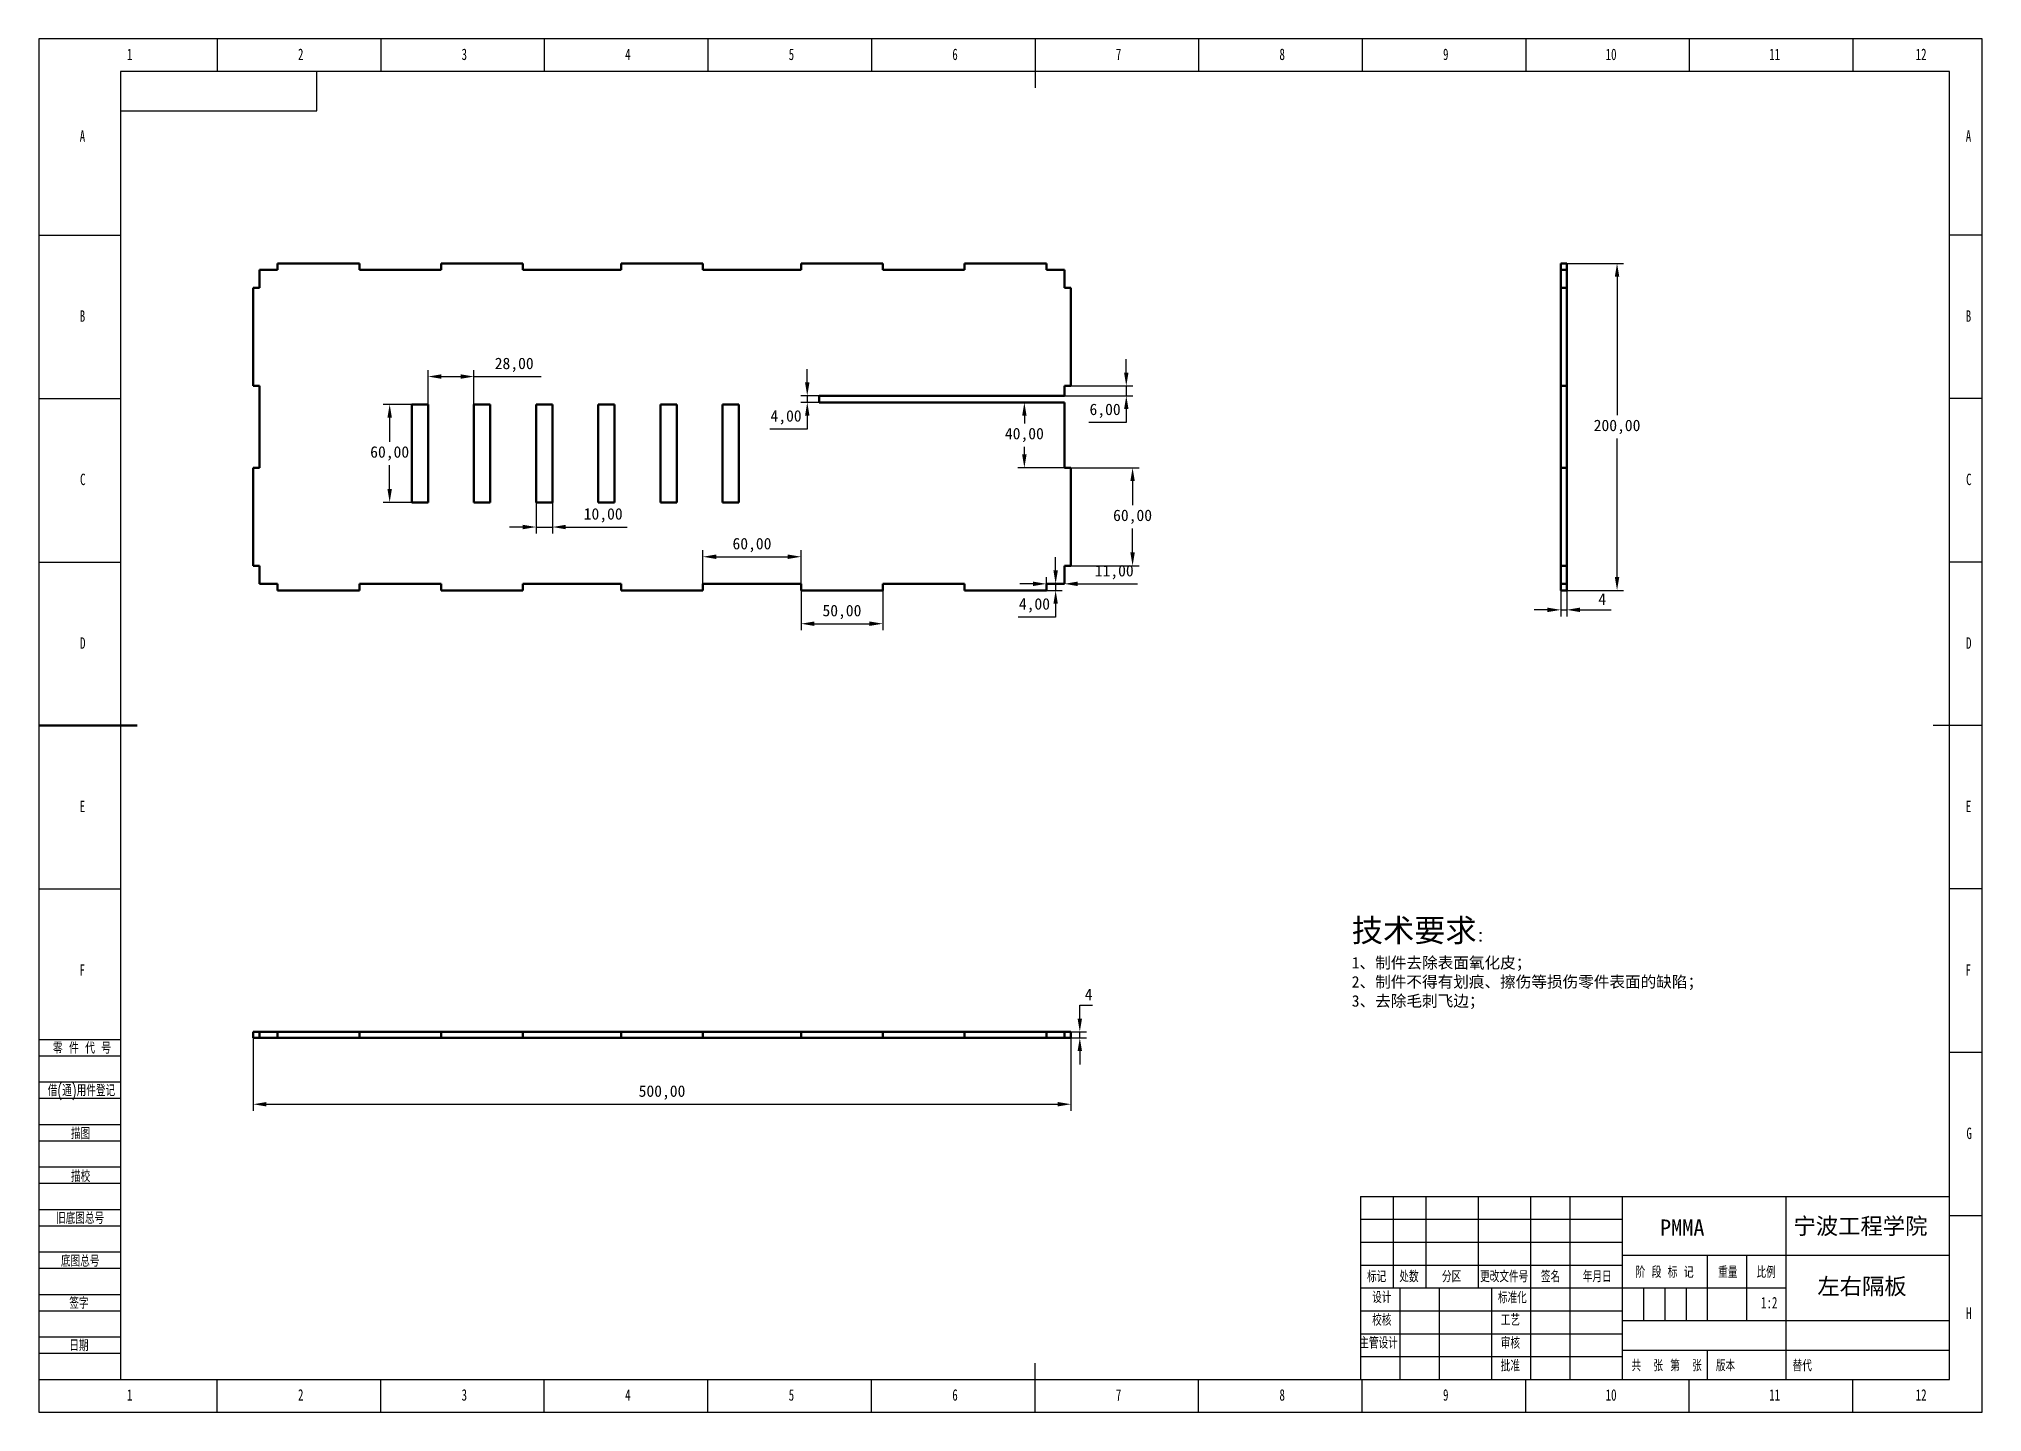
# Model space of a CAD drawing. Header units: millimetres. Extents: x 0 to 594, y 0 to 420.
import ezdxf

# ---------------------------------------------------------------- set-up
doc = ezdxf.new("R2010")
doc.units = ezdxf.units.MM
doc.header["$PDSIZE"] = -1
for name, color, linetype in [('10', 7, 'Continuous'), ('5', 7, 'Continuous'), ('SLD-0', 7, 'Continuous')]:
    doc.layers.add(name, color=color, linetype=linetype)
doc.layers.add('标注层', color=4, linetype='Continuous', lineweight=25)
doc.layers.add('轮廓实线层', color=7, linetype='Continuous', lineweight=50)
doc.styles.add('SLDTEXTSTYLE0', font='TXT', dxfattribs={"width": 0.7, "bigfont": 'bigfont'})
doc.styles.add('SLDTEXTSTYLE1', font='TXT', dxfattribs={"width": 0.614286, "bigfont": 'bigfont'})
doc.styles.add('SLDTEXTSTYLE2', font='TXT', dxfattribs={"width": 0.6, "bigfont": 'bigfont'})
doc.styles.add('SLDTEXTSTYLE3', font='TXT', dxfattribs={"width": 0.7})
doc.dimstyles.new('ISO-25', dxfattribs={"dimtxt": 2.5, "dimasz": 2.5, "dimexe": 1.25, "dimexo": 0.625, "dimtad": 1, "dimtxsty": 'Standard', "dimcen": 2.5, "dimadec": 0, "dimazin": 0, "dimtfac": 1, "dimtmove": 0, "dimatfit": 3, "dimfxl": 1, "dimarcsym": 0})

# ---------------------------------------------------------------- blocks, each defined once
blk = doc.blocks.new('*D1')
at = {"layer": 'Defpoints', "color": 0, "transparency": 16777216}
for p in [(465.22, 251.33), (467.02, 251.33), (467.02, 245.37)]:
    blk.add_point(p, dxfattribs=at)
at = {"layer": '标注层', "color": 0, "lineweight": -2, "transparency": 16777216}
for p, q in [((465.22, 251.33), (465.22, 243.37)), ((467.02, 251.33), (467.02, 243.37)), ((461.14, 245.37), (457.06, 245.37)), ((465.22, 245.37), (467.02, 245.37)), ((471.1, 245.37), (480.56, 245.37))]:
    blk.add_line(p, q, dxfattribs=at)
at = {"layer": '标注层', "color": 0, "transparency": 16777216}
for points in [[(461.14, 246.05), (461.14, 244.69), (465.22, 245.37)], [(471.1, 246.05), (471.1, 244.69), (467.02, 245.37)]]:
    blk.add_solid(points, dxfattribs=at)
at = {"layer": '标注层', "color": 0, "transparency": 16777216, "insert": (477.87, 248.64), "char_height": 3.5, "attachment_point": 5}
blk.add_mtext('4', dxfattribs=at)
blk = doc.blocks.new('*D2')
at = {"layer": 'Defpoints', "color": 0, "transparency": 16777216}
for p in [(467.02, 351.33), (467.02, 251.33), (482.41, 251.33)]:
    blk.add_point(p, dxfattribs=at)
at = {"layer": '标注层', "color": 0, "lineweight": -2, "transparency": 16777216}
for p, q in [((467.02, 351.33), (484.41, 351.33)), ((482.41, 347.25), (482.41, 304.9)), ((482.41, 255.41), (482.41, 297.77)), ((467.02, 251.33), (484.41, 251.33))]:
    blk.add_line(p, q, dxfattribs=at)
at = {"layer": '标注层', "color": 0, "transparency": 16777216}
for points in [[(481.73, 347.25), (483.09, 347.25), (482.41, 351.33)], [(481.73, 255.41), (483.09, 255.41), (482.41, 251.33)]]:
    blk.add_solid(points, dxfattribs=at)
at = {"layer": '标注层', "color": 0, "transparency": 16777216, "insert": (482.41, 301.33), "char_height": 3.5, "attachment_point": 5}
blk.add_mtext('200,00', dxfattribs=at)
blk = doc.blocks.new('*D3')
at = {"layer": 'Defpoints', "color": 0, "transparency": 16777216}
for p in [(65.48, 114.5), (315.48, 114.5), (315.48, 94.17)]:
    blk.add_point(p, dxfattribs=at)
at = {"layer": '标注层', "color": 0, "lineweight": -2, "transparency": 16777216}
for p, q in [((65.48, 114.5), (65.48, 92.17)), ((315.48, 114.5), (315.48, 92.17)), ((69.56, 94.17), (311.4, 94.17))]:
    blk.add_line(p, q, dxfattribs=at)
at = {"layer": '标注层', "color": 0, "transparency": 16777216}
for points in [[(69.56, 94.85), (69.56, 93.49), (65.48, 94.17)], [(311.4, 94.85), (311.4, 93.49), (315.48, 94.17)]]:
    blk.add_solid(points, dxfattribs=at)
at = {"layer": '标注层', "color": 0, "transparency": 16777216, "insert": (190.48, 97.74), "char_height": 3.5, "attachment_point": 5}
blk.add_mtext('500,00', dxfattribs=at)
blk = doc.blocks.new('*D4')
at = {"layer": 'Defpoints', "color": 0, "transparency": 16777216}
for p in [(315.48, 116.3), (315.48, 114.5), (318.19, 116.3)]:
    blk.add_point(p, dxfattribs=at)
at = {"layer": '标注层', "color": 0, "lineweight": -2, "transparency": 16777216}
for p, q in [((318.19, 120.38), (318.19, 124.46)), ((318.19, 124.46), (322.05, 124.46)), ((315.48, 116.3), (320.19, 116.3)), ((315.48, 114.5), (320.19, 114.5)), ((318.19, 114.5), (318.19, 116.3)), ((318.19, 110.42), (318.19, 106.34))]:
    blk.add_line(p, q, dxfattribs=at)
at = {"layer": '标注层', "color": 0, "transparency": 16777216}
for points in [[(317.51, 120.38), (318.87, 120.38), (318.19, 116.3)], [(317.51, 110.42), (318.87, 110.42), (318.19, 114.5)]]:
    blk.add_solid(points, dxfattribs=at)
at = {"layer": '标注层', "color": 0, "transparency": 16777216, "insert": (320.88, 127.73), "char_height": 3.5, "attachment_point": 5}
blk.add_mtext('4', dxfattribs=at)
blk = doc.blocks.new('*D5')
at = {"layer": 'Defpoints', "color": 0, "transparency": 16777216}
for p in [(232.98, 251.33), (257.98, 251.33), (257.98, 241.13)]:
    blk.add_point(p, dxfattribs=at)
at = {"layer": '标注层', "color": 0, "lineweight": -2, "transparency": 16777216}
for p, q in [((232.98, 251.33), (232.98, 239.13)), ((257.98, 251.33), (257.98, 239.13)), ((237.06, 241.13), (253.9, 241.13))]:
    blk.add_line(p, q, dxfattribs=at)
at = {"layer": '标注层', "color": 0, "transparency": 16777216}
for points in [[(237.06, 241.81), (237.06, 240.45), (232.98, 241.13)], [(253.9, 241.81), (253.9, 240.45), (257.98, 241.13)]]:
    blk.add_solid(points, dxfattribs=at)
at = {"layer": '标注层', "color": 0, "transparency": 16777216, "insert": (245.48, 244.7), "char_height": 3.5, "attachment_point": 5}
blk.add_mtext('50,00', dxfattribs=at)
blk = doc.blocks.new('*D6')
at = {"layer": 'Defpoints', "color": 0, "transparency": 16777216}
for p in [(232.98, 261.61), (202.98, 253.33), (232.98, 253.33)]:
    blk.add_point(p, dxfattribs=at)
at = {"layer": '标注层', "color": 0, "lineweight": -2, "transparency": 16777216}
for p, q in [((202.98, 253.33), (202.98, 263.61)), ((207.06, 261.61), (228.9, 261.61)), ((232.98, 253.33), (232.98, 263.61))]:
    blk.add_line(p, q, dxfattribs=at)
at = {"layer": '标注层', "color": 0, "transparency": 16777216}
for points in [[(207.06, 262.29), (207.06, 260.93), (202.98, 261.61)], [(228.9, 262.29), (228.9, 260.93), (232.98, 261.61)]]:
    blk.add_solid(points, dxfattribs=at)
at = {"layer": '标注层', "color": 0, "transparency": 16777216, "insert": (217.98, 265.17), "char_height": 3.5, "attachment_point": 5}
blk.add_mtext('60,00', dxfattribs=at)
blk = doc.blocks.new('*D7')
at = {"layer": 'Defpoints', "color": 0, "transparency": 16777216}
for p in [(307.98, 253.33), (313.48, 253.33), (313.48, 253.33)]:
    blk.add_point(p, dxfattribs=at)
at = {"layer": '标注层', "color": 0, "lineweight": -2, "transparency": 16777216}
for p, q in [((303.9, 253.33), (299.82, 253.33)), ((307.98, 253.33), (307.98, 255.33)), ((307.98, 253.33), (313.48, 253.33)), ((313.48, 253.33), (313.48, 255.33)), ((317.56, 253.33), (335.78, 253.33))]:
    blk.add_line(p, q, dxfattribs=at)
at = {"layer": '标注层', "color": 0, "transparency": 16777216}
for points in [[(303.9, 254.01), (303.9, 252.65), (307.98, 253.33)], [(317.56, 254.01), (317.56, 252.65), (313.48, 253.33)]]:
    blk.add_solid(points, dxfattribs=at)
at = {"layer": '标注层', "color": 0, "transparency": 16777216, "insert": (328.71, 256.9), "char_height": 3.5, "attachment_point": 5}
blk.add_mtext('11,00', dxfattribs=at)
blk = doc.blocks.new('*D8')
at = {"layer": 'Defpoints', "color": 0, "transparency": 16777216}
for p in [(307.98, 253.33), (307.98, 251.33), (310.8, 251.33)]:
    blk.add_point(p, dxfattribs=at)
at = {"layer": '标注层', "color": 0, "lineweight": -2, "transparency": 16777216}
for p, q in [((310.8, 257.41), (310.8, 261.49)), ((307.98, 253.33), (312.8, 253.33)), ((307.98, 251.33), (312.8, 251.33)), ((310.8, 253.33), (310.8, 251.33)), ((310.8, 247.25), (310.8, 243.17)), ((310.8, 243.17), (299.36, 243.17))]:
    blk.add_line(p, q, dxfattribs=at)
at = {"layer": '标注层', "color": 0, "transparency": 16777216}
for points in [[(310.12, 257.41), (311.48, 257.41), (310.8, 253.33)], [(310.12, 247.25), (311.48, 247.25), (310.8, 251.33)]]:
    blk.add_solid(points, dxfattribs=at)
at = {"layer": '标注层', "color": 0, "transparency": 16777216, "insert": (304.32, 246.74), "char_height": 3.5, "attachment_point": 5}
blk.add_mtext('4,00', dxfattribs=at)
blk = doc.blocks.new('*D9')
at = {"layer": 'Defpoints', "color": 0, "transparency": 16777216}
for p in [(315.48, 288.83), (315.48, 258.83), (334.32, 258.83)]:
    blk.add_point(p, dxfattribs=at)
at = {"layer": '标注层', "color": 0, "lineweight": -2, "transparency": 16777216}
for p, q in [((315.48, 288.83), (336.32, 288.83)), ((334.32, 284.75), (334.32, 277.4)), ((334.32, 262.91), (334.32, 270.27)), ((315.48, 258.83), (336.32, 258.83))]:
    blk.add_line(p, q, dxfattribs=at)
at = {"layer": '标注层', "color": 0, "transparency": 16777216}
for points in [[(333.64, 284.75), (335, 284.75), (334.32, 288.83)], [(333.64, 262.91), (335, 262.91), (334.32, 258.83)]]:
    blk.add_solid(points, dxfattribs=at)
at = {"layer": '标注层', "color": 0, "transparency": 16777216, "insert": (334.32, 273.83), "char_height": 3.5, "attachment_point": 5}
blk.add_mtext('60,00', dxfattribs=at)
blk = doc.blocks.new('*D10')
at = {"layer": 'Defpoints', "color": 0, "transparency": 16777216}
for p in [(238.48, 310.83), (234.88, 308.83), (238.48, 308.83)]:
    blk.add_point(p, dxfattribs=at)
at = {"layer": '标注层', "color": 0, "lineweight": -2, "transparency": 16777216}
for p, q in [((234.88, 314.91), (234.88, 318.99)), ((238.48, 310.83), (232.88, 310.83)), ((234.88, 310.83), (234.88, 308.83)), ((238.48, 308.83), (232.88, 308.83)), ((234.88, 304.75), (234.88, 300.67)), ((234.88, 300.67), (223.44, 300.67))]:
    blk.add_line(p, q, dxfattribs=at)
at = {"layer": '标注层', "color": 0, "transparency": 16777216}
for points in [[(234.2, 314.91), (235.56, 314.91), (234.88, 310.83)], [(234.2, 304.75), (235.56, 304.75), (234.88, 308.83)]]:
    blk.add_solid(points, dxfattribs=at)
at = {"layer": '标注层', "color": 0, "transparency": 16777216, "insert": (228.4, 304.24), "char_height": 3.5, "attachment_point": 5}
blk.add_mtext('4,00', dxfattribs=at)
blk = doc.blocks.new('*D11')
at = {"layer": 'Defpoints', "color": 0, "transparency": 16777216}
for p in [(313.48, 313.83), (313.48, 310.83), (332.4, 310.83)]:
    blk.add_point(p, dxfattribs=at)
at = {"layer": '标注层', "color": 0, "lineweight": -2, "transparency": 16777216}
for p, q in [((332.4, 317.91), (332.4, 321.99)), ((313.48, 313.83), (334.4, 313.83)), ((313.48, 310.83), (334.4, 310.83)), ((332.4, 313.83), (332.4, 310.83)), ((332.4, 306.75), (332.4, 302.67)), ((332.4, 302.67), (320.96, 302.67))]:
    blk.add_line(p, q, dxfattribs=at)
at = {"layer": '标注层', "color": 0, "transparency": 16777216}
for points in [[(331.72, 317.91), (333.08, 317.91), (332.4, 313.83)], [(331.72, 306.75), (333.08, 306.75), (332.4, 310.83)]]:
    blk.add_solid(points, dxfattribs=at)
at = {"layer": '标注层', "color": 0, "transparency": 16777216, "insert": (325.92, 306.24), "char_height": 3.5, "attachment_point": 5}
blk.add_mtext('6,00', dxfattribs=at)
blk = doc.blocks.new('*D12')
at = {"layer": 'Defpoints', "color": 0, "transparency": 16777216}
for p in [(313.48, 308.83), (301.24, 288.83), (313.48, 288.83)]:
    blk.add_point(p, dxfattribs=at)
at = {"layer": '标注层', "color": 0, "lineweight": -2, "transparency": 16777216}
for p, q in [((313.48, 308.83), (299.24, 308.83)), ((301.24, 304.75), (301.24, 302.4)), ((301.24, 292.91), (301.24, 295.27)), ((313.48, 288.83), (299.24, 288.83))]:
    blk.add_line(p, q, dxfattribs=at)
at = {"layer": '标注层', "color": 0, "transparency": 16777216}
for points in [[(300.56, 304.75), (301.92, 304.75), (301.24, 308.83)], [(300.56, 292.91), (301.92, 292.91), (301.24, 288.83)]]:
    blk.add_solid(points, dxfattribs=at)
at = {"layer": '标注层', "color": 0, "transparency": 16777216, "insert": (301.24, 298.83), "char_height": 3.5, "attachment_point": 5}
blk.add_mtext('40,00', dxfattribs=at)
blk = doc.blocks.new('*D13')
at = {"layer": 'Defpoints', "color": 0, "transparency": 16777216}
for p in [(151.98, 278.21), (156.98, 278.21), (156.98, 270.7)]:
    blk.add_point(p, dxfattribs=at)
at = {"layer": '标注层', "color": 0, "lineweight": -2, "transparency": 16777216}
for p, q in [((151.98, 278.21), (151.98, 268.7)), ((156.98, 278.21), (156.98, 268.7)), ((147.9, 270.7), (143.82, 270.7)), ((151.98, 270.7), (156.98, 270.7)), ((161.06, 270.7), (179.86, 270.7))]:
    blk.add_line(p, q, dxfattribs=at)
at = {"layer": '标注层', "color": 0, "transparency": 16777216}
for points in [[(147.9, 271.38), (147.9, 270.02), (151.98, 270.7)], [(161.06, 271.38), (161.06, 270.02), (156.98, 270.7)]]:
    blk.add_solid(points, dxfattribs=at)
at = {"layer": '标注层', "color": 0, "transparency": 16777216, "insert": (172.5, 274.27), "char_height": 3.5, "attachment_point": 5}
blk.add_mtext('10,00', dxfattribs=at)
blk = doc.blocks.new('*D14')
at = {"layer": 'Defpoints', "color": 0, "transparency": 16777216}
for p in [(113.98, 308.21), (107.23, 278.21), (113.98, 278.21)]:
    blk.add_point(p, dxfattribs=at)
at = {"layer": '标注层', "color": 0, "lineweight": -2, "transparency": 16777216}
for p, q in [((113.98, 308.21), (105.23, 308.21)), ((107.23, 304.13), (107.23, 296.78)), ((107.23, 282.29), (107.23, 289.65)), ((113.98, 278.21), (105.23, 278.21))]:
    blk.add_line(p, q, dxfattribs=at)
at = {"layer": '标注层', "color": 0, "transparency": 16777216}
for points in [[(106.55, 304.13), (107.91, 304.13), (107.23, 308.21)], [(106.55, 282.29), (107.91, 282.29), (107.23, 278.21)]]:
    blk.add_solid(points, dxfattribs=at)
at = {"layer": '标注层', "color": 0, "transparency": 16777216, "insert": (107.23, 293.21), "char_height": 3.5, "attachment_point": 5}
blk.add_mtext('60,00', dxfattribs=at)
blk = doc.blocks.new('*D15')
at = {"layer": 'Defpoints', "color": 0, "transparency": 16777216}
for p in [(132.98, 316.72), (118.98, 308.21), (132.98, 308.21)]:
    blk.add_point(p, dxfattribs=at)
at = {"layer": '标注层', "color": 0, "lineweight": -2, "transparency": 16777216}
for p, q in [((118.98, 308.21), (118.98, 318.72)), ((123.06, 316.72), (128.9, 316.72)), ((132.98, 308.21), (132.98, 318.72)), ((132.98, 316.72), (153.53, 316.72))]:
    blk.add_line(p, q, dxfattribs=at)
at = {"layer": '标注层', "color": 0, "transparency": 16777216}
for points in [[(123.06, 317.4), (123.06, 316.04), (118.98, 316.72)], [(128.9, 317.4), (128.9, 316.04), (132.98, 316.72)]]:
    blk.add_solid(points, dxfattribs=at)
at = {"layer": '标注层', "color": 0, "transparency": 16777216, "insert": (145.3, 320.29), "char_height": 3.5, "attachment_point": 5}
blk.add_mtext('28,00', dxfattribs=at)

msp = doc.modelspace()

# ---------------------------------------------------------------- linework, layer by layer
at = {"layer": '5', "color": 7}
for p, q in [((594.0053, 420), (0, 420)), ((0, 420), (0, 0)), ((594.0053, 0), (594.0053, 420)), ((0, 114), (25, 114)), ((0, 109), (25, 109)), ((0, 101), (25, 101)), ((0, 96), (25, 96)), ((0, 88), (25, 88)), ((0, 83), (25, 83)), ((0, 75), (25, 75)), ((0, 70), (25, 70)), ((0, 62), (25, 62)), ((0, 57), (25, 57)), ((404, 59), (484, 59)), ((0, 49), (25, 49)), ((404, 52), (484, 52)), ((0, 44), (25, 44)), ((0, 36), (25, 36)), ((490.5, 38), (490.5, 28)), ((497, 38), (497, 28)), ((503.5, 38), (503.5, 28)), ((0, 31), (25, 31)), ((0, 23), (25, 23)), ((0, 18), (25, 18)), ((0, 0), (594.0053, 0))]:
    msp.add_line(p, q, dxfattribs=at)
at = {"layer": '5'}
for p, q in [((54.5, 420), (54.5, 410)), ((104.5, 420), (104.5, 410)), ((154.5, 420), (154.5, 410)), ((204.5, 420), (204.5, 410)), ((254.5, 420), (254.5, 410)), ((354.5, 420), (354.5, 410)), ((404.5, 420), (404.5, 410)), ((454.5, 420), (454.5, 410)), ((504.5, 420), (504.5, 410)), ((554.5, 420), (554.5, 410)), ((0, 360), (25, 360)), ((594.0053, 360), (584.0053, 360)), ((0, 310), (25, 310)), ((594.0053, 310), (584.0053, 310)), ((0, 260), (25, 260)), ((594.0053, 260), (584.0053, 260)), ((0, 160), (25, 160)), ((594.0053, 160), (584.0053, 160)), ((594.0053, 110), (584.0053, 110)), ((594.0053, 60), (584.0053, 60)), ((54.5, 0), (54.5, 10)), ((104.5, 0), (104.5, 10)), ((154.5, 0), (154.5, 10)), ((204.5, 0), (204.5, 10)), ((254.5, 0), (254.5, 10)), ((354.5, 0), (354.5, 10)), ((404.5, 0), (404.5, 10)), ((454.5, 0), (454.5, 10)), ((504.5, 0), (504.5, 10)), ((554.5, 0), (554.5, 10))]:
    msp.add_line(p, q, dxfattribs=at)
at = {"layer": '5', "lineweight": 25}
for p, q in [((304.5027, 420), (304.5027, 405)), ((594.0053, 210), (579.0053, 210)), ((304.5027, 0), (304.5027, 15))]:
    msp.add_line(p, q, dxfattribs=at)
at = {"layer": '5', "color": 7, "lineweight": 25}
for p, q in [((584.0053, 410), (25, 410)), ((25, 410), (25, 10)), ((85, 398), (85, 410)), ((584.0053, 10), (584.0053, 410)), ((25, 398), (85, 398)), ((404, 66), (584, 66)), ((404, 66), (404, 10)), ((414, 66), (414, 38)), ((424, 66), (424, 38)), ((440, 66), (440, 38)), ((456, 66), (456, 10)), ((468, 66), (468, 38)), ((484, 66), (484, 10)), ((534, 66), (534, 38)), ((484, 48), (584, 48)), ((510, 48), (510, 28)), ((522, 48), (522, 28)), ((404, 45), (484, 45)), ((404, 38), (534, 38)), ((416, 38), (416, 10)), ((428, 38), (428, 10)), ((444, 38), (444, 10)), ((468, 38), (468, 10)), ((534, 38), (534, 10)), ((404, 31), (484, 31)), ((404, 24), (484, 24)), ((484, 28), (584, 28)), ((484.0053, 18.9847), (584.0053, 18.9847)), ((510, 18.9847), (510, 10)), ((404, 17), (484, 17)), ((0, 10), (584.0053, 10))]:
    msp.add_line(p, q, dxfattribs=at)
at = {"layer": '轮廓实线层'}
for p, q in [((72.984, 349.3328), (72.984, 351.3328)), ((97.984, 351.3328), (72.984, 351.3328)), ((97.984, 351.3328), (97.984, 349.3328)), ((122.984, 349.3328), (122.984, 351.3328)), ((147.984, 351.3328), (122.984, 351.3328)), ((147.984, 351.3328), (147.984, 349.3328)), ((177.984, 349.3328), (177.984, 351.3328)), ((202.984, 351.3328), (177.984, 351.3328)), ((202.984, 351.3328), (202.984, 349.3328)), ((232.984, 349.3328), (232.984, 351.3328)), ((257.984, 351.3328), (232.984, 351.3328)), ((257.984, 351.3328), (257.984, 349.3328)), ((282.984, 349.3328), (282.984, 351.3328)), ((307.984, 351.3328), (282.984, 351.3328)), ((307.984, 351.3328), (307.984, 349.3328)), ((465.2176, 351.3328), (467.0176, 351.3328)), ((465.2176, 349.3328), (465.2176, 351.3328)), ((467.0176, 349.3328), (467.0176, 351.3328)), ((67.484, 343.8328), (67.484, 349.3328)), ((67.484, 349.3328), (72.984, 349.3328)), ((97.984, 349.3328), (122.984, 349.3328)), ((147.984, 349.3328), (177.984, 349.3328)), ((202.984, 349.3328), (232.984, 349.3328)), ((257.984, 349.3328), (282.984, 349.3328)), ((307.984, 349.3328), (313.484, 349.3328)), ((313.484, 349.3328), (313.484, 343.8328)), ((467.0176, 349.3328), (465.2176, 349.3328)), ((465.2176, 343.8328), (465.2176, 349.3328)), ((467.0176, 343.8328), (467.0176, 349.3328)), ((65.484, 343.8328), (67.484, 343.8328)), ((65.484, 343.8328), (65.484, 313.8328)), ((313.484, 343.8328), (315.484, 343.8328)), ((315.484, 313.8328), (315.484, 343.8328)), ((465.2176, 343.8328), (465.2176, 313.8328)), ((465.2176, 343.8328), (467.0176, 343.8328)), ((467.0176, 343.8328), (467.0176, 313.8328)), ((67.484, 313.8328), (65.484, 313.8328)), ((67.484, 288.8328), (67.484, 313.8328)), ((238.484, 310.8328), (313.484, 310.8328)), ((238.484, 308.8328), (238.484, 310.8328)), ((315.484, 313.8328), (313.484, 313.8328)), ((313.484, 313.8328), (313.484, 310.8328)), ((465.2176, 313.8328), (467.0176, 313.8328)), ((465.2176, 288.8328), (465.2176, 313.8328)), ((467.0176, 288.8328), (467.0176, 313.8328)), ((118.984, 308.2141), (113.984, 308.2141)), ((113.984, 308.2141), (113.984, 278.2141)), ((118.984, 278.2141), (118.984, 308.2141)), ((137.984, 308.2141), (132.984, 308.2141)), ((132.984, 308.2141), (132.984, 278.2141)), ((137.984, 278.2141), (137.984, 308.2141)), ((156.984, 308.2141), (151.984, 308.2141)), ((151.984, 308.2141), (151.984, 278.2141)), ((156.984, 278.2141), (156.984, 308.2141)), ((175.984, 308.2141), (170.984, 308.2141)), ((170.984, 308.2141), (170.984, 278.2141)), ((175.984, 278.2141), (175.984, 308.2141)), ((194.984, 308.2141), (189.984, 308.2141)), ((189.984, 308.2141), (189.984, 278.2141)), ((194.984, 278.2141), (194.984, 308.2141)), ((213.984, 308.2141), (208.984, 308.2141)), ((208.984, 308.2141), (208.984, 278.2141)), ((213.984, 278.2141), (213.984, 308.2141)), ((238.484, 308.8328), (313.484, 308.8328)), ((313.484, 308.8328), (313.484, 288.8328)), ((65.484, 288.8328), (67.484, 288.8328)), ((65.484, 288.8328), (65.484, 258.8328)), ((313.484, 288.8328), (315.484, 288.8328)), ((315.484, 258.8328), (315.484, 288.8328)), ((465.2176, 288.8328), (465.2176, 258.8328)), ((465.2176, 288.8328), (467.0176, 288.8328)), ((467.0176, 288.8328), (467.0176, 258.8328)), ((113.984, 278.2141), (118.984, 278.2141)), ((132.984, 278.2141), (137.984, 278.2141)), ((151.984, 278.2141), (156.984, 278.2141)), ((170.984, 278.2141), (175.984, 278.2141)), ((189.984, 278.2141), (194.984, 278.2141)), ((208.984, 278.2141), (213.984, 278.2141)), ((67.484, 258.8328), (65.484, 258.8328)), ((67.484, 253.3328), (67.484, 258.8328)), ((315.484, 258.8328), (313.484, 258.8328)), ((313.484, 258.8328), (313.484, 253.3328)), ((465.2176, 258.8328), (467.0176, 258.8328)), ((465.2176, 253.3328), (465.2176, 258.8328)), ((467.0176, 253.3328), (467.0176, 258.8328)), ((72.984, 253.3328), (67.484, 253.3328)), ((72.984, 251.3328), (72.984, 253.3328)), ((72.984, 251.3328), (97.984, 251.3328)), ((122.984, 253.3328), (97.984, 253.3328)), ((97.984, 253.3328), (97.984, 251.3328)), ((122.984, 251.3328), (122.984, 253.3328)), ((122.984, 251.3328), (147.984, 251.3328)), ((177.984, 253.3328), (147.984, 253.3328)), ((147.984, 253.3328), (147.984, 251.3328)), ((177.984, 251.3328), (177.984, 253.3328)), ((177.984, 251.3328), (202.984, 251.3328)), ((232.984, 253.3328), (202.984, 253.3328)), ((202.984, 253.3328), (202.984, 251.3328)), ((232.984, 251.3328), (232.984, 253.3328)), ((232.984, 251.3328), (257.984, 251.3328)), ((282.984, 253.3328), (257.984, 253.3328)), ((257.984, 253.3328), (257.984, 251.3328)), ((282.984, 251.3328), (282.984, 253.3328)), ((282.984, 251.3328), (307.984, 251.3328)), ((313.484, 253.3328), (307.984, 253.3328)), ((307.984, 253.3328), (307.984, 251.3328)), ((465.2176, 253.3328), (467.0176, 253.3328)), ((465.2176, 251.3328), (465.2176, 253.3328)), ((465.2176, 251.3328), (467.0176, 251.3328)), ((467.0176, 251.3328), (467.0176, 253.3328)), ((0, 210), (30, 210)), ((65.484, 116.2969), (65.484, 114.4969)), ((65.484, 116.2969), (67.484, 116.2969)), ((65.484, 114.4969), (67.484, 114.4969)), ((67.484, 114.4969), (67.484, 116.2969)), ((67.484, 116.2969), (72.984, 116.2969)), ((67.484, 114.4969), (72.984, 114.4969)), ((72.984, 116.2969), (72.984, 114.4969)), ((97.984, 116.2969), (72.984, 116.2969)), ((97.984, 114.4969), (72.984, 114.4969)), ((97.984, 116.2969), (97.984, 114.4969)), ((97.984, 116.2969), (122.984, 116.2969)), ((97.984, 114.4969), (122.984, 114.4969)), ((122.984, 116.2969), (122.984, 114.4969)), ((147.984, 116.2969), (122.984, 116.2969)), ((147.984, 114.4969), (122.984, 114.4969)), ((147.984, 116.2969), (147.984, 114.4969)), ((147.984, 116.2969), (177.984, 116.2969)), ((147.984, 114.4969), (177.984, 114.4969)), ((202.984, 116.2969), (177.984, 116.2969)), ((177.984, 116.2969), (177.984, 114.4969)), ((202.984, 114.4969), (177.984, 114.4969)), ((202.984, 116.2969), (202.984, 114.4969)), ((202.984, 116.2969), (232.984, 116.2969)), ((202.984, 114.4969), (232.984, 114.4969)), ((232.984, 116.2969), (232.984, 114.4969)), ((257.984, 116.2969), (232.984, 116.2969)), ((257.984, 114.4969), (232.984, 114.4969)), ((257.984, 116.2969), (257.984, 114.4969)), ((257.984, 116.2969), (282.984, 116.2969)), ((257.984, 114.4969), (282.984, 114.4969)), ((282.984, 116.2969), (282.984, 114.4969)), ((307.984, 116.2969), (282.984, 116.2969)), ((307.984, 114.4969), (282.984, 114.4969)), ((307.984, 116.2969), (307.984, 114.4969)), ((307.984, 116.2969), (313.484, 116.2969)), ((307.984, 114.4969), (313.484, 114.4969)), ((313.484, 116.2969), (313.484, 114.4969)), ((313.484, 116.2969), (315.484, 116.2969)), ((313.484, 114.4969), (315.484, 114.4969)), ((315.484, 116.2969), (315.484, 114.4969))]:
    msp.add_line(p, q, dxfattribs=at)

# ---------------------------------------------------------------- texts
at = {"layer": '10', "char_height": 3.5, "attachment_point": 2}
for s, insert, style in [('1', (27.7944, 417.0199), 'SLDTEXTSTYLE3'), ('2', (80.0444, 417.0199), 'SLDTEXTSTYLE3'), ('3', (130.0444, 417.0199), 'SLDTEXTSTYLE3'), ('4', (180.0444, 417.0199), 'SLDTEXTSTYLE3'), ('5', (230.0444, 417.0199), 'SLDTEXTSTYLE3'), ('6', (280.0469, 417.0199), 'SLDTEXTSTYLE3'), ('7', (330.0469, 417.0199), 'SLDTEXTSTYLE3'), ('8', (380.0469, 417.0199), 'SLDTEXTSTYLE3'), ('9', (430.0469, 417.0199), 'SLDTEXTSTYLE3'), ('10', (480.5889, 417.0199), 'SLDTEXTSTYLE3'), ('11', (530.5889, 417.0199), 'SLDTEXTSTYLE3'), ('12', (575.3439, 417.0199), 'SLDTEXTSTYLE3'), ('A', (13.3203, 392.0199), 'SLDTEXTSTYLE3'), ('A', (589.8303, 392.0199), 'SLDTEXTSTYLE3'), ('B', (13.3203, 336.9654), 'SLDTEXTSTYLE3'), ('B', (589.8303, 336.9654), 'SLDTEXTSTYLE3'), ('C', (13.4273, 287.0199), 'SLDTEXTSTYLE3'), ('C', (589.9373, 287.0199), 'SLDTEXTSTYLE3'), ('D', (13.4297, 236.9654), 'SLDTEXTSTYLE3'), ('D', (589.9397, 236.9654), 'SLDTEXTSTYLE3'), ('E', (13.3179, 187.0199), 'SLDTEXTSTYLE3'), ('E', (589.8279, 187.0199), 'SLDTEXTSTYLE3'), ('F', (13.2243, 136.9654), 'SLDTEXTSTYLE3'), ('F', (589.7343, 136.9654), 'SLDTEXTSTYLE3'), ('G', (590.0491, 87.0199), 'SLDTEXTSTYLE3'), ('H', (589.9397, 32.0199), 'SLDTEXTSTYLE3'), ('主管设计', (409.5184, 22.9442), 'SLDTEXTSTYLE0'), ('1', (27.7944, 7.0199), 'SLDTEXTSTYLE3'), ('2', (80.0444, 7.0199), 'SLDTEXTSTYLE3'), ('3', (130.0444, 7.0199), 'SLDTEXTSTYLE3'), ('4', (180.0444, 7.0199), 'SLDTEXTSTYLE3'), ('5', (230.0444, 7.0199), 'SLDTEXTSTYLE3'), ('6', (280.0469, 7.0199), 'SLDTEXTSTYLE3'), ('7', (330.0469, 7.0199), 'SLDTEXTSTYLE3'), ('8', (380.0469, 7.0199), 'SLDTEXTSTYLE3'), ('9', (430.0469, 7.0199), 'SLDTEXTSTYLE3'), ('10', (480.5889, 7.0199), 'SLDTEXTSTYLE3'), ('11', (530.5889, 7.0199), 'SLDTEXTSTYLE3'), ('12', (575.3439, 7.0199), 'SLDTEXTSTYLE3')]:
    msp.add_mtext(s, dxfattribs=dict(at, insert=insert, style=style))
at = {"layer": '10', "color": 7, "char_height": 3.5}
for s, insert, attachment_point, style in [('零 件 代 号', (4.2849, 113.1242), 1, 'SLDTEXTSTYLE1'), ('借(通)用件登记', (2.7355, 100.137), 1, 'SLDTEXTSTYLE0'), ('描图', (12.7617, 86.9834), 2, 'SLDTEXTSTYLE0'), ('描校', (12.7617, 73.8814), 2, 'SLDTEXTSTYLE0'), ('旧底图总号', (5.2617, 61.0888), 1, 'SLDTEXTSTYLE0'), ('底图总号', (6.7617, 47.9751), 1, 'SLDTEXTSTYLE0'), ('标记', (408.9122, 43.2318), 2, 'SLDTEXTSTYLE0'), ('处数', (418.8003, 43.2318), 2, 'SLDTEXTSTYLE0'), ('分区', (431.8304, 43.2318), 2, 'SLDTEXTSTYLE0'), ('更改文件号', (447.9013, 43.2318), 2, 'SLDTEXTSTYLE0'), ('签名', (462.0762, 43.2318), 2, 'SLDTEXTSTYLE0'), ('年月日', (476.3574, 43.2318), 2, 'SLDTEXTSTYLE0'), ('阶 段 标 记', (496.9262, 44.5695), 2, 'SLDTEXTSTYLE1'), ('重量', (516.2895, 44.5695), 2, 'SLDTEXTSTYLE0'), ('比例', (527.9819, 44.5695), 2, 'SLDTEXTSTYLE0'), ('设计', (410.4994, 36.8674), 2, 'SLDTEXTSTYLE0'), ('标准化', (450.4168, 36.8018), 2, 'SLDTEXTSTYLE0'), ('签字', (12.2444, 35.1094), 2, 'SLDTEXTSTYLE0'), ('校核', (410.4994, 29.9213), 2, 'SLDTEXTSTYLE0'), ('工艺', (449.8017, 29.9213), 2, 'SLDTEXTSTYLE0'), ('日期', (12.2444, 22.1483), 2, 'SLDTEXTSTYLE0'), ('审核', (449.8017, 22.9442), 2, 'SLDTEXTSTYLE0'), ('批准', (449.8017, 15.9569), 2, 'SLDTEXTSTYLE0'), ('共  张', (491.6409, 15.9971), 2, 'SLDTEXTSTYLE2'), ('第  张', (503.4958, 15.9971), 2, 'SLDTEXTSTYLE2'), ('版本', (515.5521, 15.9971), 2, 'SLDTEXTSTYLE0')]:
    msp.add_mtext(s, dxfattribs=dict(at, insert=insert, attachment_point=attachment_point, style=style))
at = {"layer": 'SLD-0', "char_height": 3.5}
for s, insert, attachment_point, style in [('1:2', (528.9242, 35.2366), 2, 'SLDTEXTSTYLE3'), ('替代', (536.0783, 15.9971), 1, 'SLDTEXTSTYLE0')]:
    msp.add_mtext(s, dxfattribs=dict(at, insert=insert, attachment_point=attachment_point, style=style))
at = {"layer": '标注层', "attachment_point": 1}
for s, width, insert, char_height in [('{\\fFangSong|b0|i0|c134|p49;\\H2x;技术要求\\H0.5x;：\\P1、制件去除表面氧化皮；\\P2、制件不得有划痕、擦伤等损伤零件表面的缺陷；\\P3、去除毛刺飞边；}', 161.391595, (401.3158, 150.8587), 3.5), ('{\\fFangSong|b0|i0|c134|p49;宁波工程学院}', 45.300754, (536.3527, 59.4148), 5), ('{\\fFangSong|b0|i0|c134|p49;PMMA}', 45.028678, (495.5412, 58.9284), 5), ('{\\fSimSun|b0|i0|c134|p2;左右隔板}', 47.039098, (543.6435, 40.999), 5)]:
    msp.add_mtext_dynamic_manual_height_columns(s, width=width, gutter_width=17.5, heights=[0], dxfattribs=dict(at, insert=insert, char_height=char_height))

# ---------------------------------------------------------------- dimensions: what is measured, and where the dimension line sits
at = {"layer": '标注层'}
for base, p1, p2, picture, middle in [((482.4121, 251.3328), (467.0176, 351.3328), (467.0176, 251.3328), '*D2', (482.4121, 301.3328)), ((332.3976, 310.8328), (313.484, 313.8328), (313.484, 310.8328), '*D11', (325.9153, 306.2385)), ((234.8829, 308.8328), (238.484, 310.8328), (238.484, 308.8328), '*D10', (228.4005, 304.2385)), ((107.2289, 278.2141), (113.984, 308.2141), (113.984, 278.2141), '*D14', (107.2289, 293.2141)), ((301.2413, 288.8328), (313.484, 308.8328), (313.484, 288.8328), '*D12', (301.2413, 298.8328)), ((334.3212, 258.8328), (315.484, 288.8328), (315.484, 258.8328), '*D9', (334.3212, 273.8328)), ((310.804, 251.3328), (307.984, 253.3328), (307.984, 251.3328), '*D8', (304.3217, 246.7385))]:
    dim = msp.add_linear_dim(base=base, p1=p1, p2=p2, angle=90, dimstyle='ISO-25', override={"dimtxt": 3.5, "dimasz": 4.08, "dimexe": 2, "dimexo": 0, "dimgap": 1.524, "dimtih": 1, "dimtoh": 1, "dimlfac": 2, "dimzin": 0, "dimadec": 2, "dimtzin": 0}, dxfattribs=at)
    dim.commit()
    dim.dimension.update_dxf_attribs({"geometry": picture, "text_midpoint": middle})
for base, p1, p2, picture, middle in [((132.984, 316.7241), (118.984, 308.2141), (132.984, 308.2141), '*D15', (145.2963, 320.2898)), ((156.984, 270.7025), (151.984, 278.2141), (156.984, 278.2141), '*D13', (172.5013, 274.2682)), ((232.984, 261.6057), (202.984, 253.3328), (232.984, 253.3328), '*D6', (217.984, 265.1714)), ((313.484, 253.3328), (307.984, 253.3328), (313.484, 253.3328), '*D7', (328.7096, 256.8985)), ((257.984, 241.1296), (232.984, 251.3328), (257.984, 251.3328), '*D5', (245.484, 244.6953)), ((315.484, 94.1728), (65.484, 114.4969), (315.484, 114.4969), '*D3', (190.484, 97.7384))]:
    dim = msp.add_linear_dim(base=base, p1=p1, p2=p2, dimstyle='ISO-25', override={"dimtxt": 3.5, "dimasz": 4.08, "dimexe": 2, "dimexo": 0, "dimgap": 1.524, "dimtih": 1, "dimtoh": 1, "dimlfac": 2, "dimzin": 0, "dimadec": 2, "dimtzin": 0}, dxfattribs=at)
    dim.commit()
    dim.dimension.update_dxf_attribs({"geometry": picture, "text_midpoint": middle})
dim = msp.add_linear_dim(base=(467.0176, 245.3655), p1=(465.2176, 251.3328), p2=(467.0176, 251.3328), text='4', dimstyle='ISO-25', override={"dimtxt": 3.5, "dimasz": 4.08, "dimexe": 2, "dimexo": 0, "dimgap": 1.524, "dimtih": 1, "dimtoh": 1, "dimlfac": 2, "dimzin": 0, "dimadec": 2, "dimtzin": 0}, dxfattribs=at)
dim.commit()
dim.dimension.update_dxf_attribs({"geometry": '*D1', "text_midpoint": (477.8682, 248.6395)})
dim = msp.add_aligned_dim(p1=(315.484, 114.4969), p2=(315.484, 116.2969), distance=-2.7064, text='4', dimstyle='ISO-25', override={"dimtxt": 3.5, "dimasz": 4.08, "dimexe": 2, "dimexo": 0, "dimgap": 1.524, "dimtih": 1, "dimtoh": 1, "dimlfac": 2, "dimzin": 0, "dimadec": 2, "dimtzin": 0}, dxfattribs=at)
dim.commit()
dim.dimension.update_dxf_attribs({"geometry": '*D4', "text_midpoint": (320.881, 127.7309)})

doc.saveas('drawing.dxf')
